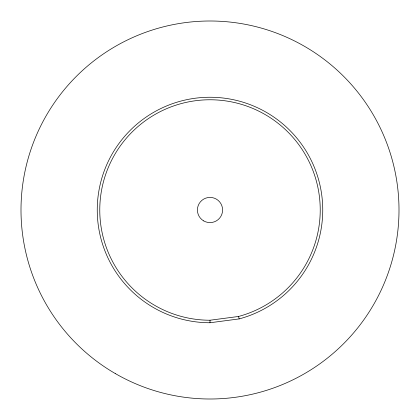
<?xml version="1.0" encoding="UTF-8"?>
<svg xmlns="http://www.w3.org/2000/svg" width="420" height="420" viewBox="0 0 420 420"><rect width="100%" height="100%" fill="white"/><g stroke="black" fill="none" stroke-linecap="round" stroke-linejoin="round"><path stroke-width="0.63" d="M210 320.229L238.529 316.47A110.229 110.229 0 0 0 294.441 139.146A110.229 110.229 0 0 0 110.098 163.417A110.229 110.229 0 0 0 210 320.229L210 322.749L239.179 318.906A112.749 112.749 0 0 0 296.368 137.529A112.749 112.749 0 0 0 107.814 162.351A112.749 112.749 0 0 0 210 322.749M238.529 316.47L239.179 318.906M115.5 373.679A189 189 0 0 0 399 210A189 189 0 0 0 115.5 46.321A189 189 0 0 0 115.5 373.679M203.7 220.91A12.6 12.6 0 0 0 222.6 210A12.6 12.6 0 0 0 203.7 199.091A12.6 12.6 0 0 0 203.7 220.91"/></g></svg>
